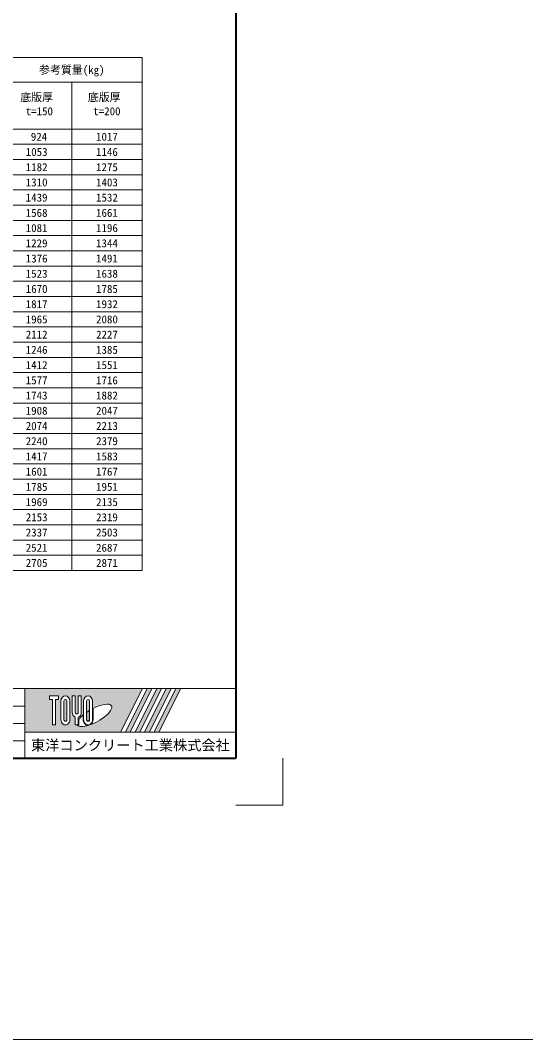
# Model space of a CAD drawing. Units: millimetres, scale not verified. Extents: x 3819 to 56619, y -16688 to 1396.
# Drawn here: x 25380 to 29691, y -16688 to -7983 of the extents above; entities that cross this region are included whole.
import ezdxf
from ezdxf.enums import TextEntityAlignment as Align

# ---------------------------------------------------------------- set-up
doc = ezdxf.new("R2010")
doc.units = ezdxf.units.MM
doc.header["$LTSCALE"] = 50
for name, color, linetype, lineweight in [('Defpoints_3', 8, 'Continuous', 0), ('図枠', 5, 'Continuous', 5), ('寸法表', 30, 'Continuous', 20), ('補助線', 8, 'Continuous', 13)]:
    doc.layers.add(name, color=color, linetype=linetype, lineweight=lineweight)
doc.styles.add('ＭＳ ゴシック', font='')
doc.styles.get('ＭＳ ゴシック').set_extended_font_data('MS Gothic')

msp = doc.modelspace()

# ---------------------------------------------------------------- hatches: boundary and pattern name
at = {"layer": '図枠'}
h = msp.add_hatch(color=256, dxfattribs=at)
h.paths.add_polyline_path([(25418.93, -13690.57), (25418.93, -14061.82), (26235.68, -14061.82), (26421.31, -13690.57)])
edge = h.paths.add_edge_path(flags=16)
edge.add_ellipse((26011.94, -13919.1), major_axis=(145.46, 81.42), ratio=0.3471473, start_angle=-144.311216, end_angle=72.189903, ccw=False)
edge.add_ellipse((25958.08, -13954.26), major_axis=(0, 49.5), ratio=0.8463542, start_angle=-160.703456, end_angle=-90)
edge.add_line((25999.97, -13954.26), (25999.97, -13859.9))
edge = h.paths.add_edge_path(flags=16)
edge.add_ellipse((25958.08, -13798.14), major_axis=(0, 45.69), ratio=0.8463542, start_angle=-90, end_angle=90, ccw=False)
edge.add_line((25996.75, -13798.14), (25996.75, -13954.26))
edge.add_ellipse((25958.08, -13954.26), major_axis=(0, 45.69), ratio=0.8463542, start_angle=90, end_angle=-90, ccw=False)
edge.add_line((25919.41, -13954.26), (25919.41, -13798.14))
edge = h.paths.add_edge_path(flags=16)
edge.add_line((25970.97, -13798.14), (25970.97, -13954.26))
edge.add_ellipse((25958.08, -13954.26), major_axis=(0, 15.23), ratio=0.8463542, start_angle=90, end_angle=-90, ccw=False)
edge.add_line((25945.19, -13954.26), (25945.19, -13798.14))
edge.add_ellipse((25958.08, -13798.14), major_axis=(0, 15.23), ratio=0.8463542, start_angle=-90, end_angle=90, ccw=False)
edge = h.paths.add_edge_path(flags=16)
edge.add_line((25967.75, -13877.94), (25967.75, -13954.26))
edge.add_ellipse((25958.08, -13954.26), major_axis=(0, 11.42), ratio=0.8463542, start_angle=90, end_angle=-90, ccw=False)
edge.add_line((25948.41, -13954.26), (25948.41, -13890.43))
edge.add_ellipse((26011.94, -13919.1), major_axis=(145.46, 81.42), ratio=0.3471473, start_angle=107.791742, end_angle=126.471319, ccw=False)
edge = h.paths.add_edge_path(flags=16)
edge.add_line((25900.07, -13752.45), (25900.07, -13892.38))
edge.add_ellipse((25861.4, -13892.38), major_axis=(0, 45.69), ratio=0.8463542, start_angle=-163.341167, end_angle=-90, ccw=False)
edge.add_line((25874.29, -13935.46), (25874.29, -13999.95))
edge.add_line((25874.29, -13999.95), (25848.51, -13999.95))
edge.add_line((25848.51, -13999.95), (25848.51, -13935.46))
edge.add_ellipse((25861.4, -13892.38), major_axis=(0, 45.69), ratio=0.8463542, start_angle=90, end_angle=163.341167, ccw=False)
edge.add_line((25822.73, -13892.38), (25822.73, -13752.45))
edge.add_line((25822.73, -13752.45), (25848.51, -13752.45))
edge.add_line((25848.51, -13752.45), (25848.51, -13892.38))
edge.add_ellipse((25861.4, -13892.38), major_axis=(0, 15.23), ratio=0.8463542, start_angle=90, end_angle=-90)
edge.add_line((25874.29, -13892.38), (25874.29, -13752.45))
edge.add_line((25874.29, -13752.45), (25900.07, -13752.45))
edge = h.paths.add_edge_path(flags=16)
edge.add_line((25916.18, -13914.85), (25916.18, -13954.26))
edge.add_ellipse((25958.08, -13954.26), major_axis=(0, 49.5), ratio=0.8463542, start_angle=90, end_angle=-171.54427)
edge.add_ellipse((26011.94, -13919.1), major_axis=(145.46, 81.42), ratio=0.3471473, start_angle=-178.649536, end_angle=-148.292442, ccw=False)
edge.add_line((25868.73, -14003.76), (25877.51, -14003.76))
edge.add_line((25877.51, -14003.76), (25877.51, -13955.49))
edge.add_ellipse((26011.94, -13919.1), major_axis=(145.46, 81.42), ratio=0.3471473, start_angle=148.21912, end_angle=165.908122, ccw=False)
edge = h.paths.add_edge_path(flags=16)
edge.add_ellipse((25764.72, -13798.14), major_axis=(0, 45.69), ratio=0.8463542, start_angle=-90, end_angle=90, ccw=False)
edge.add_line((25803.39, -13798.14), (25803.39, -13954.26))
edge.add_ellipse((25764.72, -13954.26), major_axis=(0, 45.69), ratio=0.8463542, start_angle=90, end_angle=-90, ccw=False)
edge.add_line((25726.05, -13954.26), (25726.05, -13798.14))
edge = h.paths.add_edge_path(flags=16)
edge.add_line((25777.61, -13798.14), (25777.61, -13954.26))
edge.add_ellipse((25764.72, -13954.26), major_axis=(0, 15.23), ratio=0.8463542, start_angle=90, end_angle=-90, ccw=False)
edge.add_line((25751.83, -13954.26), (25751.83, -13798.14))
edge.add_ellipse((25764.72, -13798.14), major_axis=(0, 15.23), ratio=0.8463542, start_angle=-90, end_angle=90, ccw=False)
h.paths.add_polyline_path([(25706.71, -13752.45), (25706.71, -13782.91), (25680.93, -13782.91), (25680.93, -13999.95), (25655.15, -13999.95), (25655.15, -13782.91), (25629.37, -13782.91), (25629.37, -13752.45)], flags=16)
for points in [[(26276.52, -14061.82), (26317.36, -14061.82), (26502.98, -13690.57), (26462.15, -13690.57)], [(26584.66, -13690.57), (26543.82, -13690.57), (26358.2, -14061.82), (26399.03, -14061.82)], [(26666.33, -13690.57), (26625.5, -13690.57), (26439.87, -14061.82), (26480.71, -14061.82)], [(26748.01, -13690.57), (26707.17, -13690.57), (26521.55, -14061.82), (26562.38, -14061.82)]]:
    msp.add_hatch(color=256, dxfattribs=at).paths.add_polyline_path(points)

# ---------------------------------------------------------------- linework, layer by layer
at = {"layer": 'Defpoints_3', "color": 7, "lineweight": 13}
for p in [(27618.93, -14284.57), (27218.93, -14684.57)]:
    msp.add_line(p, (27618.93, -14684.57), dxfattribs=at)
at = {"layer": '図枠', "lineweight": 40}
for p in [(27218.93, -3204.57), (20018.93, -14284.57)]:
    msp.add_line(p, (27218.93, -14284.57), dxfattribs=at)
at = {"layer": '図枠', "lineweight": 13}
for p, q in [((27218.93, -13690.57), (20018.93, -13690.57)), ((25418.93, -14284.57), (25418.93, -13690.57)), ((25418.93, -13839.07), (23663.93, -13839.07)), ((25418.93, -13987.57), (20018.93, -13987.57)), ((25418.93, -14136.07), (23663.93, -14136.07))]:
    msp.add_line(p, q, dxfattribs=at)
at = {"layer": '図枠'}
for p, q in [((25418.93, -13690.57), (26421.31, -13690.57)), ((25629.37, -13752.45), (25629.37, -13782.91)), ((25629.37, -13752.45), (25706.71, -13752.45)), ((25706.71, -13752.45), (25706.71, -13782.91)), ((25822.73, -13752.45), (25848.51, -13752.45)), ((25822.73, -13892.38), (25822.73, -13752.45)), ((25848.51, -13752.45), (25848.51, -13892.38)), ((25874.29, -13752.45), (25900.07, -13752.45)), ((25874.29, -13892.38), (25874.29, -13752.45)), ((25900.07, -13752.45), (25900.07, -13892.38)), ((26421.31, -13690.57), (26235.68, -14061.82)), ((26462.15, -13690.57), (26276.52, -14061.82)), ((26502.98, -13690.57), (26317.36, -14061.82)), ((26543.82, -13690.57), (26358.2, -14061.82)), ((26584.66, -13690.57), (26399.03, -14061.82)), ((26625.5, -13690.57), (26439.87, -14061.82)), ((26462.15, -13690.57), (26502.98, -13690.57)), ((26666.33, -13690.57), (26480.71, -14061.82)), ((26707.17, -13690.57), (26521.55, -14061.82)), ((26543.82, -13690.57), (26584.66, -13690.57)), ((26748.01, -13690.57), (26562.38, -14061.82)), ((26625.5, -13690.57), (26666.33, -13690.57)), ((26707.17, -13690.57), (26748.01, -13690.57)), ((25655.15, -13782.91), (25629.37, -13782.91)), ((25655.15, -13782.91), (25655.15, -13999.95)), ((25680.93, -13782.91), (25680.93, -13999.95)), ((25706.71, -13782.91), (25680.93, -13782.91)), ((25726.05, -13798.14), (25726.05, -13954.26)), ((25751.83, -13954.26), (25751.83, -13798.14)), ((25777.61, -13798.14), (25777.61, -13954.26)), ((25803.39, -13954.26), (25803.39, -13798.14)), ((25919.41, -13798.14), (25919.41, -13954.26)), ((25945.19, -13954.26), (25945.19, -13798.14)), ((25970.97, -13798.14), (25970.97, -13954.26)), ((25996.75, -13954.26), (25996.75, -13798.14)), ((25916.18, -13914.85), (25916.18, -13954.26)), ((25948.41, -13954.26), (25948.41, -13890.43)), ((25967.75, -13877.94), (25967.75, -13954.26)), ((25999.97, -13954.26), (25999.97, -13859.9)), ((25680.93, -13999.95), (25655.15, -13999.95)), ((25848.51, -13935.46), (25848.51, -13999.95)), ((25874.29, -13999.95), (25848.51, -13999.95)), ((25868.73, -14003.76), (25877.51, -14003.76)), ((25874.29, -13935.46), (25874.29, -13999.95)), ((25877.51, -13955.49), (25877.51, -14003.76)), ((25418.93, -14061.82), (26235.68, -14061.82)), ((26276.52, -14061.82), (26317.36, -14061.82)), ((26358.2, -14061.82), (26399.03, -14061.82)), ((26439.87, -14061.82), (26480.71, -14061.82)), ((26521.55, -14061.82), (26562.38, -14061.82))]:
    msp.add_line(p, q, dxfattribs=at)
at = {"layer": '図枠', "lineweight": 9}
msp.add_line((3818.93, -16687.82), (56618.93, -16687.82), dxfattribs=at)
at = {"layer": '図枠'}
for centre, major_axis, ratio, start_param, end_param in [((25764.72, -13798.14), (0, 45.69), 0.846354, 4.712389, 7.8539816), ((25958.08, -13798.14), (0, 45.69), 0.846354, 4.712389, 7.8539816), ((25764.72, -13798.14), (0, 15.23), 0.846354, 4.712389, 7.8539816), ((25958.08, -13798.14), (0, 15.23), 0.846354, 4.712389, 7.8539816), ((26011.94, -13919.1), (145.46, 81.42), 0.347147, 4.2621853, 7.7429163), ((25861.4, -13892.38), (0, 45.69), 0.846354, 1.5707963, 2.8017557), ((25861.4, -13892.38), (0, 15.23), 0.846354, 1.5707963, 4.712389), ((25861.4, -13892.38), (0, 45.69), 0.846354, 3.4814296, 4.712389), ((26011.94, -13919.1), (145.46, 81.42), 0.347147, 2.0815197, 2.5155126), ((26011.94, -13919.1), (145.46, 81.42), 0.347147, 1.6817405, 1.8219833), ((25764.72, -13954.26), (0, 45.69), 0.846354, 1.5707963, 4.712389), ((25764.72, -13954.26), (0, 15.23), 0.846354, 1.5707963, 4.712389), ((26011.94, -13919.1), (145.46, 81.42), 0.347147, 3.2093975, 4.2004451), ((25958.08, -13954.26), (0, 49.5), 0.846354, 1.5707963, 3.3154679), ((25958.08, -13954.26), (0, 45.69), 0.846354, 1.5707963, 4.712389), ((25958.08, -13954.26), (0, 15.23), 0.846354, 1.5707963, 4.712389), ((25958.08, -13954.26), (0, 11.42), 0.846354, 1.5707963, 4.712389), ((25958.08, -13954.26), (0, 49.5), 0.846354, 3.5338438, 4.712389)]:
    msp.add_ellipse(centre, major_axis=major_axis, ratio=ratio, start_param=start_param, end_param=end_param, dxfattribs=at)
at = {"layer": '寸法表'}
for p, q in [((20818.93, -8299.49), (26418.93, -8299.49)), ((26418.93, -8299.49), (26418.93, -12681.91)), ((21618.93, -8511.91), (26418.93, -8511.91)), ((25818.93, -8511.91), (25818.93, -12681.91)), ((24768.93, -8911.91), (26418.93, -8911.91)), ((24768.93, -9041.91), (26418.93, -9041.91)), ((24768.93, -9171.91), (26418.93, -9171.91)), ((24768.93, -9301.91), (26418.93, -9301.91)), ((24768.93, -9431.91), (26418.93, -9431.91)), ((24768.93, -9561.91), (26418.93, -9561.91)), ((24768.93, -9691.91), (26418.93, -9691.91)), ((24768.93, -9821.91), (26418.93, -9821.91)), ((24768.93, -9951.91), (26418.93, -9951.91)), ((24768.93, -10081.91), (26418.93, -10081.91)), ((24768.93, -10211.91), (26418.93, -10211.91)), ((24768.93, -10341.91), (26418.93, -10341.91)), ((24768.93, -10471.91), (26418.93, -10471.91)), ((24768.93, -10601.91), (26418.93, -10601.91)), ((24768.93, -10731.91), (26418.93, -10731.91)), ((24768.93, -10861.91), (26418.93, -10861.91)), ((24768.93, -10991.91), (26418.93, -10991.91)), ((24768.93, -11121.91), (26418.93, -11121.91)), ((24768.93, -11251.91), (26418.93, -11251.91)), ((24768.93, -11381.91), (26418.93, -11381.91)), ((24768.93, -11511.91), (26418.93, -11511.91)), ((24768.93, -11641.91), (26418.93, -11641.91)), ((24768.93, -11771.91), (26418.93, -11771.91)), ((24768.93, -11901.91), (26418.93, -11901.91)), ((24768.93, -12031.91), (26418.93, -12031.91)), ((24768.93, -12161.91), (26418.93, -12161.91)), ((24768.93, -12291.91), (26418.93, -12291.91)), ((24768.93, -12421.91), (26418.93, -12421.91)), ((24768.93, -12551.91), (26418.93, -12551.91)), ((24768.93, -12681.91), (26418.93, -12681.91))]:
    msp.add_line(p, q, dxfattribs=at)
at = {"layer": '補助線'}
msp.add_line((25418.93, -14061.82), (27218.93, -14061.82), dxfattribs=at)

# ---------------------------------------------------------------- texts
at = {"layer": '図枠', "style": 'ＭＳ ゴシック'}
msp.add_text('東洋コンクリート工業株式会社', height=88.87, dxfattribs=at).set_placement((26318.93, -14173.2), align=Align.MIDDLE_CENTER)
at = {"layer": '寸法表', "style": 'ＭＳ ゴシック'}
for s, p in [('参考質量(kg)', (25818.93, -8405.7)), ('1017', (26118.93, -8976.91)), ('1053', (25518.93, -9106.91)), ('1146', (26118.93, -9106.91)), ('1182', (25518.93, -9236.91)), ('1275', (26118.93, -9236.91)), ('1310', (25518.93, -9366.91)), ('1403', (26118.93, -9366.91)), ('1439', (25518.93, -9496.91)), ('1532', (26118.93, -9496.91)), ('1568', (25518.93, -9626.91)), ('1661', (26118.93, -9626.91)), ('1081', (25518.93, -9756.91)), ('1196', (26118.93, -9756.91)), ('1229', (25518.93, -9886.91)), ('1344', (26118.93, -9886.91)), ('1376', (25518.93, -10016.91)), ('1491', (26118.93, -10016.91)), ('1523', (25518.93, -10146.91)), ('1638', (26118.93, -10146.91)), ('1670', (25518.93, -10276.91)), ('1785', (26118.93, -10276.91)), ('1817', (25518.93, -10406.91)), ('1932', (26118.93, -10406.91)), ('1965', (25518.93, -10536.91)), ('2080', (26118.93, -10536.91)), ('2112', (25518.93, -10666.91)), ('2227', (26118.93, -10666.91)), ('1246', (25518.93, -10796.91)), ('1385', (26118.93, -10796.91)), ('1412', (25518.93, -10926.91)), ('1551', (26118.93, -10926.91)), ('1577', (25518.93, -11056.91)), ('1716', (26118.93, -11056.91)), ('1743', (25518.93, -11186.91)), ('1882', (26118.93, -11186.91)), ('1908', (25518.93, -11316.91)), ('2047', (26118.93, -11316.91)), ('2074', (25518.93, -11446.91)), ('2213', (26118.93, -11446.91)), ('2240', (25518.93, -11576.91)), ('2379', (26118.93, -11576.91)), ('1417', (25518.93, -11706.91)), ('1583', (26118.93, -11706.91)), ('1601', (25518.93, -11836.91)), ('1767', (26118.93, -11836.91)), ('1785', (25518.93, -11966.91)), ('1951', (26118.93, -11966.91)), ('1969', (25518.93, -12096.91)), ('2135', (26118.93, -12096.91)), ('2153', (25518.93, -12226.91)), ('2319', (26118.93, -12226.91)), ('2337', (25518.93, -12356.91)), ('2503', (26118.93, -12356.91)), ('2521', (25518.93, -12486.91)), ('2687', (26118.93, -12486.91)), ('2705', (25518.93, -12616.91)), ('2871', (26118.93, -12616.91))]:
    msp.add_text(s, height=68.36, dxfattribs=at).set_placement(p, align=Align.MIDDLE_CENTER)
for s, p in [('底版厚', (25379.07, -8605.29)), ('底版厚 ', (25955.76, -8605.29)), (' t=150', (25379.07, -8725.29)), ('t=200', (26002.38, -8725.29))]:
    msp.add_text(s, height=68.36, dxfattribs=at).set_placement(p, align=Align.TOP_LEFT)
msp.add_text('924', height=68.36, dxfattribs=at).set_placement((25608.93, -8976.91), align=Align.MIDDLE_RIGHT)

doc.saveas('drawing.dxf')
